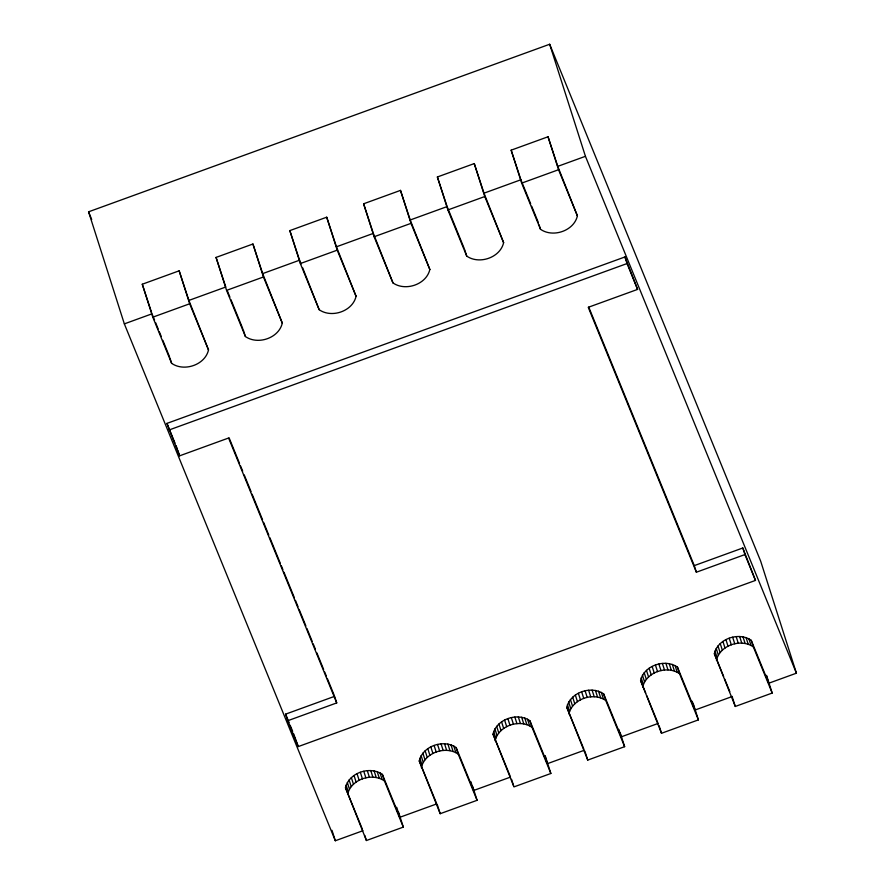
<?xml version="1.0" encoding="UTF-8"?>
<svg xmlns="http://www.w3.org/2000/svg" width="885" height="885" viewBox="0 0 885 885"><rect width="100%" height="100%" fill="white"/><g stroke="black" fill="none" stroke-linecap="round" stroke-linejoin="round"><path stroke-width="1.33" d="M208.517 349.929C205.121 364.996 183.98 372.065 171.624 363.326L152.795 317.184L142.275 284.229L179.157 270.821L188.892 300.413L208.517 349.929L189.678 303.776L179.157 270.821M282.293 323.113C278.897 338.181 257.756 345.261 245.399 336.521L226.571 290.38L216.051 257.413L252.933 244.006L262.668 273.609L282.293 323.113L263.453 276.972L252.933 244.006M356.069 296.298C352.673 311.376 331.532 318.445 319.175 309.706L300.347 263.564L289.826 230.609L326.709 217.201L336.444 246.793L356.069 296.298L337.229 250.156L326.709 217.201M429.844 269.494C426.448 284.561 405.308 291.63 392.951 282.901L374.123 236.749L363.602 203.793L400.485 190.386L410.22 219.989L429.844 269.494L411.005 223.352L400.485 190.386M398.449 811.899L403.306 827.11L366.412 840.518L345.471 787.783C348.867 772.705 370.007 765.636 382.364 774.375L399.876 817.286L436.77 803.89L419.247 760.967C422.643 745.9 443.783 738.831 456.14 747.571L473.652 790.482L510.545 777.074M347.573 794.376C350.969 779.298 372.109 772.229 384.466 780.968L403.306 827.11M503.62 242.678C500.224 257.756 479.084 264.825 466.727 256.086L447.898 209.944L437.378 176.978L474.26 163.581L483.995 193.173L503.62 242.678L484.781 196.536L474.26 163.581M421.349 767.561C424.745 752.493 445.885 745.424 458.242 754.153L477.081 800.306L440.188 813.702L419.247 760.967M577.396 215.874C574 230.941 552.859 238.01 540.503 229.27L521.674 183.129L511.154 150.173L548.036 136.766L557.771 166.358L577.396 215.874L558.557 169.721L548.036 136.766M545.193 755.746L550.857 773.49L513.964 786.898L493.022 734.163C496.419 719.085 517.559 712.016 529.916 720.755L547.428 763.667L584.321 750.259M495.124 740.756C498.52 725.678 519.661 718.609 532.018 727.348L550.857 773.49M620.175 732.736L624.633 746.674L587.74 760.082L566.798 707.347C570.194 692.28 591.335 685.211 603.692 693.94L621.204 736.862L658.097 723.454L646.758 695.687M568.9 713.941C572.296 698.873 593.437 691.793 605.794 700.533L624.633 746.674M693.143 703.387L698.409 719.87L661.515 733.278L640.574 680.543C643.97 665.465 665.111 658.396 677.467 667.135L694.979 710.047L731.873 696.639M642.676 687.125C646.072 672.058 667.213 664.989 679.569 673.728L698.409 719.87M766.521 675.31L772.185 693.055L735.291 706.462L714.35 653.727C717.746 638.649 738.886 631.58 751.243 640.32L768.755 683.231L796.423 673.186L760.658 561.123L549.673 44.25L88.577 211.814L124.343 323.877L335.327 840.75L362.994 830.694M716.452 660.321C719.848 645.242 740.988 638.173 753.345 646.913L772.185 693.055M124.343 323.877L152.01 313.821L154.576 320.138M188.892 300.413L225.786 287.017L216.051 257.413M262.668 273.609L299.561 260.201L289.826 230.609M336.444 246.793L373.337 233.386L392.951 282.901M410.22 219.989L447.113 206.581L437.378 176.978M483.995 193.173L520.889 179.766L511.154 150.173M557.771 166.358L585.439 156.313L549.673 44.25M152.795 317.184L189.678 303.776M226.571 290.38L263.453 276.972M300.347 263.564L337.229 250.156M374.123 236.749L411.005 223.352M447.898 209.944L484.781 196.536M521.674 183.129L558.557 169.721M742.825 547.981L755.48 580.416L298.278 746.575L287.725 720.733L336.72 702.922L228.595 438.02L179.6 455.83L166.944 423.395L624.932 256.96L637.587 289.395L588.248 307.316L696.373 572.219L744.927 554.574L742.825 547.981L694.271 565.626L696.373 572.219M169.046 429.988L627.034 263.553L624.932 256.96M287.725 720.733L285.623 714.14L334.618 696.329L336.72 702.922M585.439 156.313L796.423 673.186M627.034 263.553L637.587 289.395M744.927 554.574L755.48 580.416M588.757 307.128L694.271 565.626M520.889 179.766L530.668 203.749M531.708 206.271L538.401 222.688M714.35 653.727L723.631 676.45M724.66 678.972L729.804 691.594M447.113 206.581L464.105 248.231M640.574 680.543L645.729 693.154M363.602 203.793L372.928 232.136M566.798 707.347L583.801 748.998M299.561 260.201L301.099 263.984M302.648 267.779L319.175 309.706M493.022 734.163L510.026 775.813M227.323 290.8L229.901 297.106M230.93 299.639L242.778 328.667M229.104 437.832L239.547 463.43M240.587 465.986L242.678 471.108M244.249 474.946L251.041 491.584M252.081 494.14L262.535 519.727M263.575 522.294L268.797 535.093M269.848 537.649L280.291 563.247M281.341 565.803L282.901 569.641M283.952 572.197L294.395 597.795M295.435 600.351L298.057 606.756M299.097 609.311L305.889 625.949M306.929 628.505L312.162 641.304M313.202 643.86L315.292 648.982M316.852 652.82L323.644 669.458M324.695 672.014L326.255 675.852M327.306 678.419L334.099 695.046M142.275 284.229L151.6 312.571M155.616 322.66L158.183 328.966M159.223 331.499L161.28 336.543M162.829 340.327L169.522 356.743M345.471 787.783L362.474 829.433M88.577 211.814L91.708 219.491M166.944 423.395L174.976 443.086M175.982 445.542L177.487 449.237M285.623 714.14L289.141 722.746M290.147 725.213L292.658 731.364M293.654 733.831L298.278 746.575M766.355 675.697L768.755 683.231M751.243 640.32L753.345 646.913M748.865 638.749L750.967 645.342M746.088 637.576L748.19 644.158M742.991 636.813L745.093 643.406M739.65 636.503L741.752 643.096M736.176 636.636L738.278 643.229M732.658 637.233L734.771 643.815M729.218 638.251L731.32 644.844M725.932 639.678L728.034 646.271M722.912 641.459L725.014 648.052M720.235 643.561L722.337 650.143M717.978 645.906L720.08 652.488M732.061 696.318L735.291 706.462M716.219 648.428L718.321 655.022M714.991 651.061L717.104 657.655M692.181 701.252L694.979 710.047M539.098 224.879L540.503 229.27M677.467 667.135L679.569 673.728M675.089 665.564L677.191 672.158M672.312 664.381L674.414 670.974M669.215 663.628L671.317 670.222M665.874 663.308L667.976 669.901M662.4 663.451L664.502 670.045M658.883 664.038L660.995 670.631M655.442 665.066L657.544 671.649M652.156 666.482L654.258 673.076M649.136 668.275L651.238 674.868M646.459 670.365L648.561 676.959M644.203 672.711L646.304 679.304M659.093 725.667L661.515 733.278M642.444 675.233L644.545 681.826M641.216 677.877L643.329 684.459M618.803 729.328L621.204 736.862M464.625 249.493L466.727 256.086M603.692 693.94L605.794 700.533M601.313 692.38L603.415 698.962M598.537 691.196L600.638 697.789M595.439 690.433L597.541 697.026M592.098 690.123L594.2 696.716M588.625 690.267L590.726 696.849M585.107 690.853L587.22 697.446M581.666 691.871L583.768 698.464M578.381 693.298L580.483 699.891M575.361 695.079L577.462 701.672M572.683 697.181L574.785 703.774M570.427 699.526L572.529 706.119M584.908 751.21L587.74 760.082M568.668 702.048L570.77 708.642M567.44 704.681L569.553 711.274M545.027 756.133L547.428 763.667M529.916 720.755L532.018 727.348M527.537 719.184L529.639 725.777M524.761 718L526.863 724.594M521.663 717.248L523.765 723.841M518.322 716.938L520.424 723.521M514.849 717.071L516.951 723.664M511.331 717.658L513.444 724.251M507.89 718.686L509.992 725.28M504.605 720.113L506.707 726.696M501.585 721.894L503.687 728.488M498.908 723.985L501.01 730.579M496.651 726.331L498.753 732.924M511.541 779.287L513.566 785.626M494.892 728.864L496.994 735.457M493.664 731.497L495.777 738.09M472.623 786.356L477.081 800.306M470.853 781.687L473.652 790.482M456.14 747.571L458.242 754.153M453.762 746L455.863 752.593M450.985 744.816L453.087 751.409M447.887 744.053L449.989 750.646M444.547 743.743L446.648 750.336M441.073 743.887L443.175 750.48M437.555 744.473L439.668 751.066M434.115 745.491L436.216 752.084M430.829 746.918L432.931 753.511M427.809 748.71L429.911 755.292M425.132 750.801L427.234 757.394M422.875 753.146L424.977 759.739M437.356 804.83L440.188 813.702M421.116 755.668L423.218 762.262M419.899 758.301L422.001 764.894M396.668 807.242L399.876 817.286M243.298 329.928L245.399 336.521M382.364 774.375L384.466 780.968M379.986 772.804L382.088 779.397M377.209 771.631L379.311 778.214M374.112 770.868L376.213 777.461M370.771 770.558L372.873 777.152M367.297 770.691L369.399 777.284M363.779 771.289L365.892 777.871M360.339 772.306L362.441 778.9M357.053 773.733L359.155 780.327M354.033 775.514L356.135 782.108M351.356 777.616L353.458 784.198M349.099 779.962L351.201 786.544M364.797 835.451L366.412 840.518M347.34 782.484L349.442 789.077M346.123 785.117L348.225 791.71M331.997 830.329L335.327 840.75M169.876 357.839L171.624 363.326M177.841 450.343L179.6 455.83"/></g></svg>
